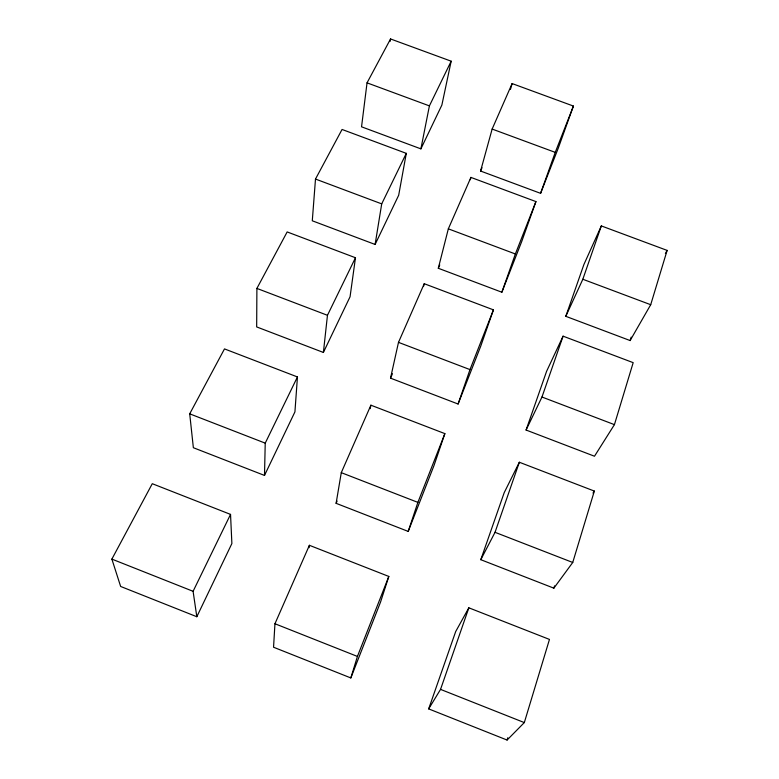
<?xml version="1.0" encoding="UTF-8"?>
<svg xmlns="http://www.w3.org/2000/svg" width="779" height="779" viewBox="0 0 779 779"><rect width="100%" height="100%" fill="white"/><g stroke="black" fill="none" stroke-linecap="round" stroke-linejoin="round"><path stroke-width="1.17" d="M256.895 288.415L256.671 326.917L323.392 352.459L350.063 296.76L355.477 257.742L287.159 231.928L256.895 288.415L327.462 315.3L323.392 352.459M264.5 475.433L265.23 443.144L297.451 376.948L224.488 348.904L189.706 413.834L193.358 447.711L264.5 475.433L294.929 411.877L297.451 376.948M274.948 623.745L273.556 647.232L350.832 677.944L380.561 602.031L388.818 576.441L309.39 545.3L274.948 623.745L357.425 656.434L350.832 677.944M315.495 179.053L312.291 220.788L375.108 244.46L398.682 195.247L406.297 153.356L342.059 129.46L315.495 179.053L381.71 203.874L375.108 244.46M367.036 82.847L361.544 126.811L420.894 148.867L441.868 105.068L451.168 61.19L390.552 38.95L367.036 82.847L429.404 105.886L420.894 148.867M309.088 547.686L309.39 545.3M390.211 41.306L390.552 38.95M336.109 503.331L341.28 472.658L370.901 405.187L444.867 433.621L433.991 465.569L408.206 531.414L336.109 503.331L337.083 501.101M370.22 408.644L370.901 405.187M390.532 378.156L398.488 342.361L424.243 283.712L493.438 309.857L480.672 346.353L458.091 404.019L390.532 378.156L392.46 373.706M423.669 286.078L424.243 283.712M438.304 268.268L448.334 228.841L470.915 177.398L535.933 201.586L521.794 241.315L501.861 292.222L438.304 268.268L439.755 264.938M470.302 179.735L470.915 177.398M480.575 171.039L492.143 129.061L512.115 83.567L573.412 106.061L558.309 148.059L540.587 193.338L480.575 171.039L482.026 167.699M510.469 89.371L512.115 83.567M524.316 722.581L549.468 639.423L468.841 607.815L455.676 631.584L428.674 708.89L507.08 740.05L524.316 722.581L440.544 689.386L428.674 708.89M572.74 562.477L594.338 491.072L519.34 462.249L504.198 492.679L480.789 559.692L553.859 588.164L572.74 562.477L495.035 532.32L480.789 559.692M614.427 424.633L633.181 362.654L563.081 336.168L546.566 371.379L526.078 430.037L594.494 456.231L614.427 424.633L541.97 397.027L526.078 430.037M650.708 304.706L667.126 250.4L601.33 225.92L583.89 264.548L565.797 316.323L630.123 340.559L650.708 304.706L582.828 279.262L565.797 316.323M507.08 740.05L507.791 737.732M553.859 588.164L554.57 585.857M630.123 340.559L631.175 337.122M408.206 531.414L417.885 502.387L444.867 433.621M458.091 404.019L469.99 369.606L493.438 309.857M440.544 689.386L468.841 607.815M495.035 532.32L519.34 462.249M541.97 397.027L563.081 336.168M582.828 279.262L601.33 225.92M501.861 292.222L515.367 253.973L535.933 201.586M540.587 193.338L555.242 152.372L573.412 106.061M357.425 656.434L388.818 576.441M196.824 616.734L231.879 543.547L230.535 514.393L152.275 483.701L111.874 559.108L120.648 586.46L196.824 616.734L193.095 591.31L230.535 514.393M327.462 315.3L355.477 257.742M381.71 203.874L406.297 153.356M429.404 105.886L451.168 61.19M665.393 253.526L667.126 250.4M592.994 493.068L594.338 491.072M492.143 129.061L555.242 152.372M448.334 228.841L515.367 253.973M398.488 342.361L469.99 369.606M189.706 413.834L265.23 443.144M341.28 472.658L417.885 502.387M111.874 559.108L193.095 591.31"/></g></svg>
